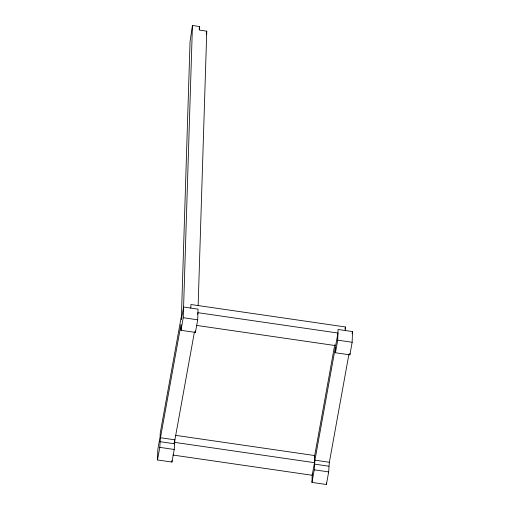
<?xml version="1.0" encoding="UTF-8"?>
<svg xmlns="http://www.w3.org/2000/svg" width="510" height="510" viewBox="0 0 510 510"><rect width="100%" height="100%" fill="white"/><g stroke="black" fill="none" stroke-linecap="round" stroke-linejoin="round"><path stroke-width="0.76" d="M194.476 331.71L174.841 440.162L174.222 449.469L171.94 462.054L157.507 459.956L157.839 449.265L160.121 436.675L160.229 433.111L181.426 316.053M157.507 459.956L159.783 447.366L160.401 438.064L181.018 324.456L180.98 330.308L195.413 332.405L197.695 319.815L198.033 309.124L183.594 307.026L181.318 319.617L190.051 41.648L192.442 25.5L199.659 26.552L199.55 30.116L206.767 31.161L198.141 305.56M171.94 462.054L171.991 460.524M174.178 443.821L174.496 440.755M180.98 330.308L183.256 317.717L192.442 25.5M190.81 308.078L190.925 304.515L345.391 326.961L345.276 330.525M195.413 332.405L195.458 330.977M348.942 354.157L329.307 462.608L328.682 471.916L326.406 484.5L311.967 482.403L312.241 473.847M311.967 482.403L314.249 469.812L314.868 460.511L335.433 347.074L335.586 346.672L335.446 352.754L349.879 354.852L352.161 342.261L352.493 331.57L338.06 329.473L337.722 340.164L335.446 352.754M172.954 455.041L312.197 475.275L314.472 462.685L314.695 455.558L175.453 435.323M326.406 484.5L326.451 482.97M349.879 354.852L349.924 353.424M199.155 29.344L199.659 26.552M206.231 34.125L206.767 31.161M197.65 314.173L197.918 312.687L337.945 333.036L335.669 345.627L196.426 325.393M314.409 457.17L334.77 344.703M345.009 329.058L345.391 326.961M352.091 333.795L352.493 331.57M183.256 317.717L197.695 319.815M337.722 340.164L352.161 342.261M160.465 437.727L174.898 439.824M314.931 460.173L329.364 462.27M174.445 442.342L314.472 462.685M159.961 441.666L174.401 443.764M314.428 464.113L328.867 466.21M159.783 447.366L174.222 449.469M314.249 469.812L328.682 471.916"/></g></svg>
